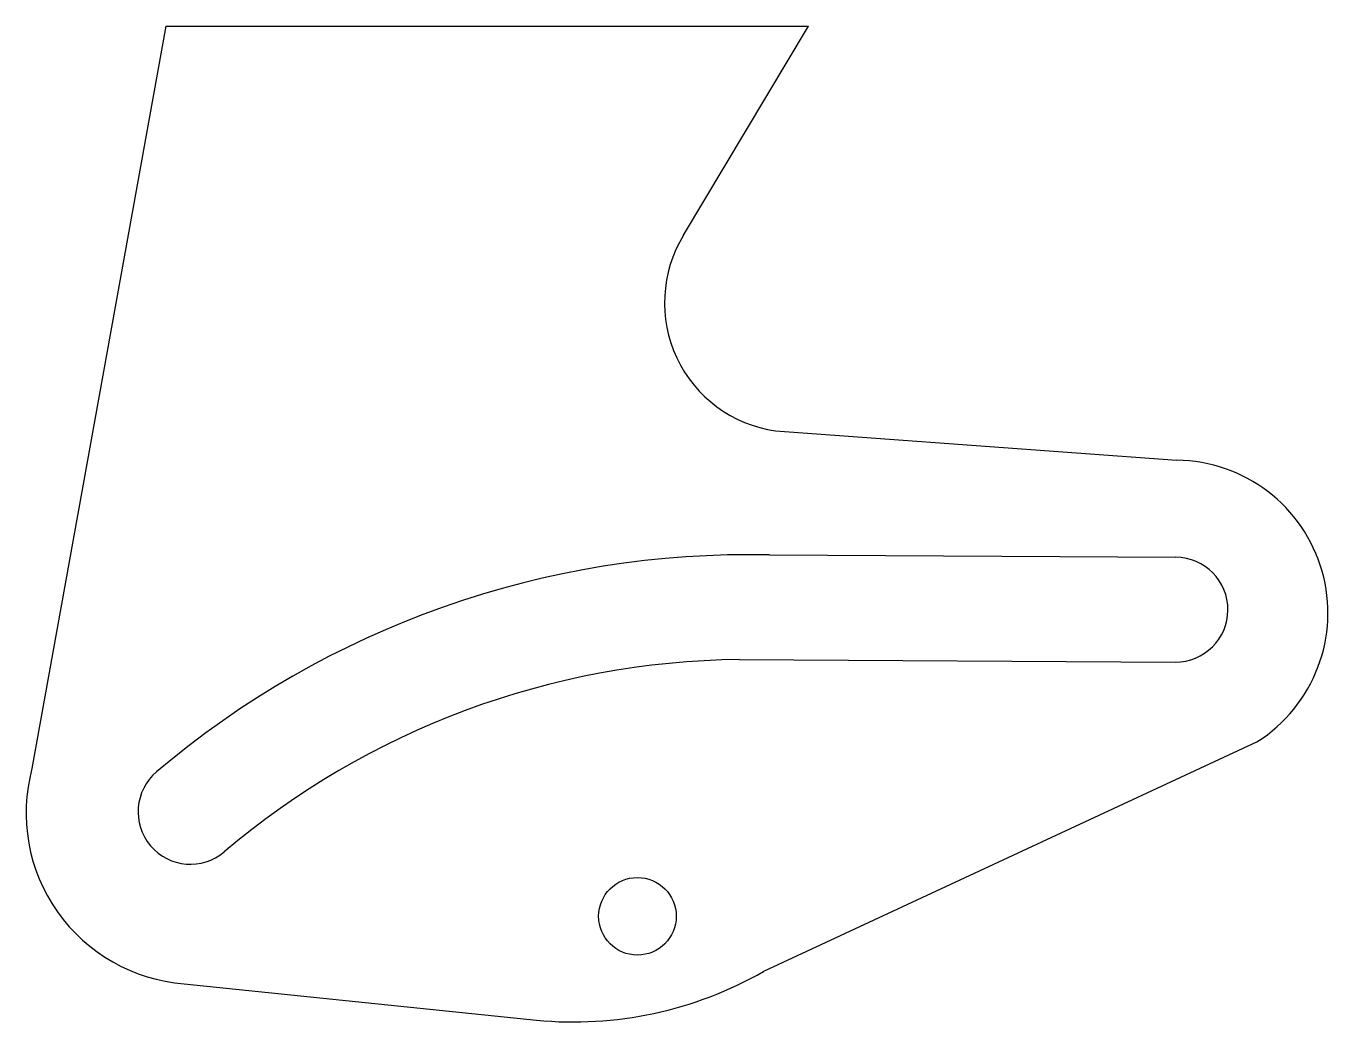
# Model space of a CAD drawing. Extents: x 3 to 204, y 3 to 157.
import ezdxf

# ---------------------------------------------------------------- set-up
doc = ezdxf.new("R2010")
doc.units = 0
doc.layers.get('0').update_dxf_attribs({"linetype": 'CONTINUOUS'})

msp = doc.modelspace()

# ---------------------------------------------------------------- linework, layer by layer
for p, q in [((24.39, 156.79), (3.68, 41.97)), ((24.39, 156.79), (123.87, 156.79)), ((104.52, 124.43), (123.87, 156.79)), ((118.75, 94.18), (180.84, 89.63)), ((117.81, 74.99), (180.7, 74.63)), ((113.18, 58.82), (180.59, 58.43)), ((193.25, 46.09), (116.89, 10.58)), ((27.23, 8.67), (81.77, 3.05))]:
    msp.add_line(p, q)
msp.add_circle((97.38, 19.11), 6)
for centre, radius, start, end in [((121.57, 113.98), 20, 148.5108, 261.8894), ((180.62, 66.03), 23.6, 302.3396, 89.479), ((114.53, -66.58), 141.61, 88.674, 130.2831), ((180.65, 66.53), 8.1, 269.6169, 89.6169), ((114.53, -66.58), 125.41, 90.6189, 130.2831), ((29.29, 35.1), 26.51, 164.9794, 265.5527), ((28.21, 35.26), 8.1, 130.2831, 310.2831), ((87.48, 62.09), 59.32, 264.4775, 299.7242)]:
    msp.add_arc(centre, radius, start, end)

doc.saveas('drawing.dxf')
